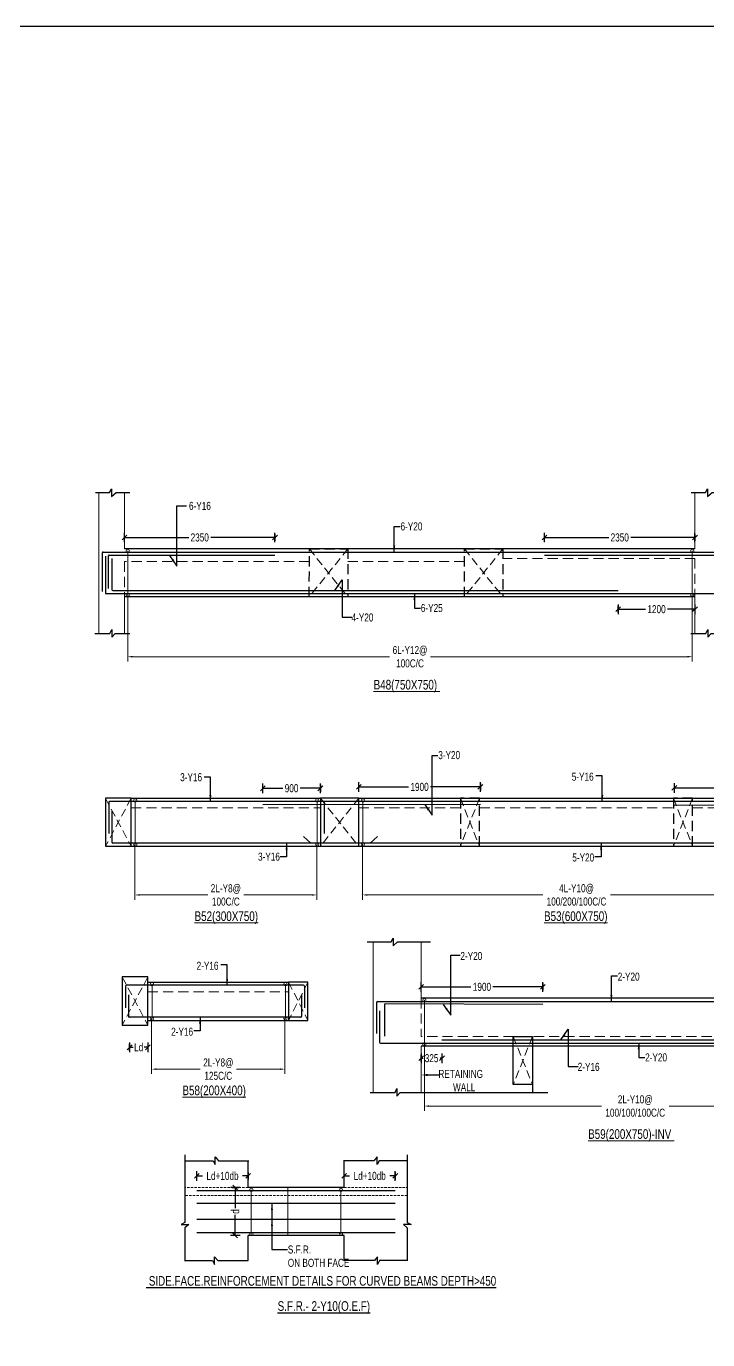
# Model space of a CAD drawing. Header units: millimetres. Extents: x 39642 to 122100, y 15829 to 56435.
# Drawn here: x 86190 to 96839, y 35926 to 56435 of the extents above; entities that cross this region are included whole.
import ezdxf

# ---------------------------------------------------------------- set-up
doc = ezdxf.new("R2010")
doc.units = ezdxf.units.MM
for name, pattern in [('CONTINOUS', [0]), ('CONTINU', [0]), ('HIDDEN', [9.525, 6.35, -3.175])]:
    doc.linetypes.add(name, pattern=pattern)
for name, color, linetype in [('-S-ARROW', 253, 'Continuous'), ('-S-BMNO', 1, 'Continuous'), ('-S-DIM', 251, 'Continuous'), ('-S-MISC', 8, 'Continuous'), ('-STR-BEAM', 7, 'CONTINU'), ('-STR-REINF', 3, 'Continuous'), ('-STR-TEXT', 6, 'Continuous'), ('COL', 5, 'Continuous'), ('cut lines', 8, 'Continuous'), ('rein', 3, 'Continuous'), ('S- Structural', 5, 'Continuous')]:
    doc.layers.add(name, color=color, linetype=linetype)
for name, color, linetype, lineweight in [('-S-STIRUP', 11, 'Continuous', 9), ('-STR-COLUMN', 5, 'HIDDEN', 13), ('-STR-RF-DIM', 252, 'CONTINOUS', 20), ('Elevation-1', 41, 'Continuous', 20), ('S-BEAM-IDEN', 2, 'Continuous', 9), ('SEC TEXT', 9, 'Continuous', 18), ('SLAB LINE', 254, 'HIDDEN', 20)]:
    doc.layers.add(name, color=color, linetype=linetype, lineweight=lineweight)
doc.styles.add('BEAM-LS', font='romans.shx', dxfattribs={"width": 0.8})
doc.styles.add('EL', font='swisscl.ttf')
doc.styles.add('SOBHA', font='swisscl.ttf')
doc.styles.add('sobha.sed', font='swisscl.ttf')
doc.dimstyles.new('S-50', dxfattribs={"dimscale": 50, "dimtxt": 2.5, "dimasz": 1.25, "dimexe": 1, "dimexo": 1, "dimgap": 0.5, "dimtad": 1, "dimdec": 0, "dimrnd": 0.0005, "dimzin": 0, "dimdsep": 46, "dimtxsty": 'EL', "dimblk": 'ARCHTICK', "dimcen": 0.09, "dimdle": 1.5, "dimclrd": 251, "dimclre": 251, "dimclrt": 6, "dimadec": 0, "dimazin": 0, "dimtfac": 1, "dimtdec": 0, "dimtofl": 0, "dimtmove": 0, "dimatfit": 3, "dimfxl": 2, "dimtolj": 1, "dimtzin": 0, "dimlwd": -1, "dimlwe": -1, "dimarcsym": 0})
doc.dimstyles.new('S-DIM50', dxfattribs={"dimscale": 50, "dimtxt": 2.5, "dimasz": 1.5, "dimexe": 1.5, "dimexo": 1, "dimgap": 0.5, "dimtad": 0, "dimdec": 0, "dimzin": 0, "dimdsep": 46, "dimtxsty": 'SOBHA', "dimcen": 0.09, "dimclrd": 256, "dimclre": 256, "dimclrt": 6, "dimadec": 5, "dimazin": 0, "dimtfac": 1, "dimtdec": 0, "dimtofl": 0, "dimtmove": 0, "dimatfit": 3, "dimfxl": 0.18, "dimtolj": 1, "dimtzin": 0, "dimlwd": -1, "dimlwe": -1, "dimarcsym": 0})
doc.dimstyles.new('STIRUP', dxfattribs={"dimscale": 50, "dimtxt": 2.5, "dimasz": 2.2, "dimexe": 0, "dimexo": 0, "dimgap": 0.5, "dimtad": 0, "dimdec": 0, "dimzin": 0, "dimdsep": 46, "dimtxsty": 'BEAM-LS', "dimblk": 'DOTSMALL', "dimcen": 0.09, "dimclrd": 256, "dimclre": 256, "dimclrt": 256, "dimadec": 5, "dimazin": 0, "dimtfac": 1, "dimtdec": 0, "dimtofl": 0, "dimtmove": 0, "dimatfit": 3, "dimldrblk": 'DOTSMALL', "dimfxl": 0, "dimfxlon": 1, "dimtolj": 1, "dimtzin": 0, "dimlwd": -1, "dimlwe": -1, "dimarcsym": 0})

# ---------------------------------------------------------------- blocks, each defined once
blk = doc.blocks.new('_DotSmall')
at = {"color": 0, "linetype": 'ByBlock', "const_width": 0.5}
blk.add_lwpolyline([(-0.0625, 0, 1), (0.0625, 0, 1)], format="xyb", close=True, dxfattribs=at)
blk = doc.blocks.new('*D240')
at = {"layer": '-S-STIRUP', "ltscale": 100, "transparency": 16777216}
blk.add_line((96597, 47556), (96597, 48243), dxfattribs=at)
at = {"layer": '-S-STIRUP', "linetype": 'CONTINU', "ltscale": 100, "transparency": 16777216, "xscale": 100, "yscale": 100, "zscale": 100}
for p, rotation in [((96597, 48243), 90), ((96597, 47556), 270)]:
    blk.add_blockref('_DotSmall', p, dxfattribs=dict(at, rotation=rotation))
blk = doc.blocks.new('*D241')
at = {"layer": '-S-STIRUP', "ltscale": 100, "transparency": 16777216}
blk.add_line((87776, 47556), (87776, 48243), dxfattribs=at)
at = {"layer": '-S-STIRUP', "linetype": 'CONTINU', "ltscale": 100, "transparency": 16777216, "xscale": 100, "yscale": 100, "zscale": 100}
for p, rotation in [((87776, 48243), 90), ((87776, 47556), 270)]:
    blk.add_blockref('_DotSmall', p, dxfattribs=dict(at, rotation=rotation))
blk = doc.blocks.new('_ArchTick')
at = {"color": 0, "linetype": 'ByBlock', "const_width": 0.15}
blk.add_lwpolyline([(-0.5, -0.5), (0.5, 0.5)], dxfattribs=at)
blk = doc.blocks.new('*D242')
at = {"layer": '-STR-RF-DIM', "transparency": 16777216}
for p, q in [((87776, 47637), (87776, 46516)), ((96597, 47592), (96597, 46516)), ((87851, 46591), (91866, 46591)), ((96522, 46591), (92508, 46591))]:
    blk.add_line(p, q, dxfattribs=at)
for points in [[(87851, 46604), (87851, 46579), (87776, 46591)], [(96522, 46604), (96522, 46579), (96597, 46591)]]:
    blk.add_solid(points, dxfattribs=at)
at = {"layer": '-STR-RF-DIM', "color": 6, "transparency": 16777216, "insert": (92187, 46591), "char_height": 125, "attachment_point": 5, "style": 'SOBHA'}
blk.add_mtext('\\A1;6L-Y12@\\P100C/C', dxfattribs=at)
blk = doc.blocks.new('_Oblique')
at = {"color": 0, "linetype": 'ByBlock', "lineweight": -2}
for p, q in [((-0.5, -0.5), (0.5, 0.5)), ((0, 0.71), (0, -0.71))]:
    blk.add_line(p, q, dxfattribs=at)
blk = doc.blocks.new('*D243')
at = {"layer": '-S-DIM', "transparency": 16777216}
for p, q in [((94289, 48378), (94289, 48528)), ((94289, 48453), (95291, 48453)), ((96639, 48453), (95638, 48453)), ((96639, 48378), (96639, 48528))]:
    blk.add_line(p, q, dxfattribs=at)
at = {"layer": '-S-DIM', "transparency": 16777216, "xscale": 75, "yscale": 75, "zscale": 75, "rotation": 180}
blk.add_blockref('_Oblique', (94289, 48453), dxfattribs=at)
at = {"layer": '-S-DIM', "transparency": 16777216, "xscale": 75, "yscale": 75, "zscale": 75}
blk.add_blockref('_Oblique', (96639, 48453), dxfattribs=at)
at = {"layer": '-S-DIM', "color": 6, "transparency": 16777216, "insert": (95464, 48453), "char_height": 125, "attachment_point": 5, "style": 'SOBHA'}
blk.add_mtext('\\A1;2350', dxfattribs=at)
blk = doc.blocks.new('*D244')
at = {"layer": '-S-DIM', "transparency": 16777216}
for p, q in [((95439, 47408), (95439, 47258)), ((96639, 47408), (96639, 47258)), ((95439, 47333), (95867, 47333)), ((96639, 47333), (96211, 47333))]:
    blk.add_line(p, q, dxfattribs=at)
at = {"layer": '-S-DIM', "transparency": 16777216, "xscale": 75, "yscale": 75, "zscale": 75, "rotation": 180}
blk.add_blockref('_Oblique', (95439, 47333), dxfattribs=at)
at = {"layer": '-S-DIM', "transparency": 16777216, "xscale": 75, "yscale": 75, "zscale": 75}
blk.add_blockref('_Oblique', (96639, 47333), dxfattribs=at)
at = {"layer": '-S-DIM', "color": 6, "transparency": 16777216, "insert": (96039, 47333), "char_height": 125, "attachment_point": 5, "style": 'SOBHA'}
blk.add_mtext('\\A1;1200', dxfattribs=at)
blk = doc.blocks.new('*D251')
at = {"layer": '-S-DIM', "transparency": 16777216}
for p, q in [((87726, 48378), (87726, 48528)), ((87726, 48453), (88728, 48453)), ((90076, 48453), (89075, 48453)), ((90076, 48378), (90076, 48528))]:
    blk.add_line(p, q, dxfattribs=at)
at = {"layer": '-S-DIM', "transparency": 16777216, "xscale": 75, "yscale": 75, "zscale": 75, "rotation": 180}
blk.add_blockref('_Oblique', (87726, 48453), dxfattribs=at)
at = {"layer": '-S-DIM', "transparency": 16777216, "xscale": 75, "yscale": 75, "zscale": 75}
blk.add_blockref('_Oblique', (90076, 48453), dxfattribs=at)
at = {"layer": '-S-DIM', "color": 6, "transparency": 16777216, "insert": (88901, 48453), "char_height": 125, "attachment_point": 5, "style": 'SOBHA'}
blk.add_mtext('\\A1;2350', dxfattribs=at)
blk = doc.blocks.new('*D263')
at = {"layer": '-S-STIRUP', "ltscale": 100, "transparency": 16777216}
blk.add_line((87894, 43661), (87894, 44348), dxfattribs=at)
at = {"layer": '-S-STIRUP', "linetype": 'CONTINU', "ltscale": 100, "transparency": 16777216, "xscale": 100, "yscale": 100, "zscale": 100}
for p, rotation in [((87894, 44348), 90), ((87894, 43661), 270)]:
    blk.add_blockref('_DotSmall', p, dxfattribs=dict(at, rotation=rotation))
blk = doc.blocks.new('*D264')
at = {"layer": '-S-STIRUP', "ltscale": 100, "transparency": 16777216}
blk.add_line((90736, 43661), (90736, 44348), dxfattribs=at)
at = {"layer": '-S-STIRUP', "linetype": 'CONTINU', "ltscale": 100, "transparency": 16777216, "xscale": 100, "yscale": 100, "zscale": 100}
for p, rotation in [((90736, 44348), 90), ((90736, 43661), 270)]:
    blk.add_blockref('_DotSmall', p, dxfattribs=dict(at, rotation=rotation))
blk = doc.blocks.new('*D265')
at = {"layer": '-STR-RF-DIM', "transparency": 16777216}
for p, q in [((87888, 43661), (87888, 42796)), ((90730, 43661), (90730, 42796)), ((87963, 42871), (89027, 42871)), ((90655, 42871), (89590, 42871))]:
    blk.add_line(p, q, dxfattribs=at)
for points in [[(87963, 42884), (87963, 42859), (87888, 42871)], [(90655, 42884), (90655, 42859), (90730, 42871)]]:
    blk.add_solid(points, dxfattribs=at)
at = {"layer": '-STR-RF-DIM', "color": 6, "transparency": 16777216, "insert": (89309, 42871), "char_height": 125, "attachment_point": 5, "style": 'SOBHA'}
blk.add_mtext('\\A1;2L-Y8@\\P100C/C', dxfattribs=at)
blk = doc.blocks.new('*D266')
at = {"layer": '-S-STIRUP', "ltscale": 100, "transparency": 16777216}
blk.add_line((91452, 43661), (91452, 44348), dxfattribs=at)
at = {"layer": '-S-STIRUP', "linetype": 'CONTINU', "ltscale": 100, "transparency": 16777216, "xscale": 100, "yscale": 100, "zscale": 100}
for p, rotation in [((91452, 44348), 90), ((91452, 43661), 270)]:
    blk.add_blockref('_DotSmall', p, dxfattribs=dict(at, rotation=rotation))
blk = doc.blocks.new('*D268')
at = {"layer": '-STR-RF-DIM', "transparency": 16777216}
for p, q in [((91445, 43661), (91445, 42797)), ((98133, 43660), (98133, 42797)), ((91520, 42872), (94260, 42872)), ((98058, 42872), (95319, 42872))]:
    blk.add_line(p, q, dxfattribs=at)
for points in [[(91520, 42884), (91520, 42859), (91445, 42872)], [(98058, 42884), (98058, 42859), (98133, 42872)]]:
    blk.add_solid(points, dxfattribs=at)
at = {"layer": '-STR-RF-DIM', "color": 6, "transparency": 16777216, "insert": (94789, 42872), "char_height": 125, "attachment_point": 5, "style": 'SOBHA'}
blk.add_mtext('\\A1;4L-Y10@\\P100/200/100C/C', dxfattribs=at)
blk = doc.blocks.new('*D275')
at = {"layer": '-S-DIM', "transparency": 16777216}
for p, q in [((89886, 44462), (89886, 44612)), ((89886, 44537), (90201, 44537)), ((90786, 44537), (90470, 44537)), ((90786, 44462), (90786, 44612))]:
    blk.add_line(p, q, dxfattribs=at)
at = {"layer": '-S-DIM', "transparency": 16777216, "xscale": 75, "yscale": 75, "zscale": 75, "rotation": 180}
blk.add_blockref('_Oblique', (89886, 44537), dxfattribs=at)
at = {"layer": '-S-DIM', "transparency": 16777216, "xscale": 75, "yscale": 75, "zscale": 75}
blk.add_blockref('_Oblique', (90786, 44537), dxfattribs=at)
at = {"layer": '-S-DIM', "color": 6, "transparency": 16777216, "insert": (90336, 44537), "char_height": 125, "attachment_point": 5, "style": 'SOBHA'}
blk.add_mtext('\\A1;900', dxfattribs=at)
blk = doc.blocks.new('*D276')
at = {"layer": '-S-DIM', "transparency": 16777216}
for p, q in [((91386, 44483), (91386, 44633)), ((91386, 44558), (92164, 44558)), ((93286, 44558), (92508, 44558)), ((93286, 44483), (93286, 44633))]:
    blk.add_line(p, q, dxfattribs=at)
at = {"layer": '-S-DIM', "transparency": 16777216, "xscale": 75, "yscale": 75, "zscale": 75, "rotation": 180}
blk.add_blockref('_Oblique', (91386, 44558), dxfattribs=at)
at = {"layer": '-S-DIM', "transparency": 16777216, "xscale": 75, "yscale": 75, "zscale": 75}
blk.add_blockref('_Oblique', (93286, 44558), dxfattribs=at)
at = {"layer": '-S-DIM', "color": 6, "transparency": 16777216, "insert": (92336, 44558), "char_height": 125, "attachment_point": 5, "style": 'SOBHA'}
blk.add_mtext('\\A1;1900', dxfattribs=at)
blk = doc.blocks.new('*D277')
at = {"layer": '-S-DIM', "transparency": 16777216}
for p, q in [((96317, 44468), (96317, 44618)), ((96317, 44543), (97095, 44543)), ((98217, 44543), (97439, 44543)), ((98217, 44468), (98217, 44618))]:
    blk.add_line(p, q, dxfattribs=at)
at = {"layer": '-S-DIM', "transparency": 16777216, "xscale": 75, "yscale": 75, "zscale": 75, "rotation": 180}
blk.add_blockref('_Oblique', (96317, 44543), dxfattribs=at)
at = {"layer": '-S-DIM', "transparency": 16777216, "xscale": 75, "yscale": 75, "zscale": 75}
blk.add_blockref('_Oblique', (98217, 44543), dxfattribs=at)
at = {"layer": '-S-DIM', "color": 6, "transparency": 16777216, "insert": (97267, 44543), "char_height": 125, "attachment_point": 5, "style": 'SOBHA'}
blk.add_mtext('\\A1;1900', dxfattribs=at)
blk = doc.blocks.new('*D305')
at = {"layer": '-S-STIRUP', "ltscale": 100, "transparency": 16777216}
blk.add_line((88155, 40941), (88155, 41477), dxfattribs=at)
at = {"layer": '-S-STIRUP', "linetype": 'CONTINU', "ltscale": 100, "transparency": 16777216, "xscale": 100, "yscale": 100, "zscale": 100}
for p, rotation in [((88155, 41477), 90), ((88155, 40941), 270)]:
    blk.add_blockref('_DotSmall', p, dxfattribs=dict(at, rotation=rotation))
blk = doc.blocks.new('*D306')
at = {"layer": '-S-STIRUP', "ltscale": 100, "transparency": 16777216}
blk.add_line((90240, 40941), (90240, 41477), dxfattribs=at)
at = {"layer": '-S-STIRUP', "linetype": 'CONTINU', "ltscale": 100, "transparency": 16777216, "xscale": 100, "yscale": 100, "zscale": 100}
for p, rotation in [((90240, 41477), 90), ((90240, 40941), 270)]:
    blk.add_blockref('_DotSmall', p, dxfattribs=dict(at, rotation=rotation))
blk = doc.blocks.new('*D307')
at = {"layer": '-STR-RF-DIM', "transparency": 16777216}
for p, q in [((88149, 40941), (88149, 40076)), ((90233, 40941), (90233, 40076)), ((88224, 40151), (88910, 40151)), ((90158, 40151), (89473, 40151))]:
    blk.add_line(p, q, dxfattribs=at)
for points in [[(88224, 40164), (88224, 40139), (88149, 40151)], [(90158, 40164), (90158, 40139), (90233, 40151)]]:
    blk.add_solid(points, dxfattribs=at)
at = {"layer": '-STR-RF-DIM', "color": 6, "transparency": 16777216, "insert": (89191, 40151), "char_height": 125, "attachment_point": 5, "style": 'SOBHA'}
blk.add_mtext('\\A1;2L-Y8@\\P125C/C', dxfattribs=at)
blk = doc.blocks.new('*D308')
at = {"layer": '-S-DIM', "transparency": 16777216}
for p, q in [((87805, 40568), (87805, 40418)), ((87805, 40493), (87860, 40493)), ((88090, 40493), (88035, 40493)), ((88090, 40568), (88090, 40418))]:
    blk.add_line(p, q, dxfattribs=at)
at = {"layer": '-S-DIM', "transparency": 16777216, "xscale": 75, "yscale": 75, "zscale": 75, "rotation": 180}
blk.add_blockref('_Oblique', (87805, 40493), dxfattribs=at)
at = {"layer": '-S-DIM', "transparency": 16777216, "xscale": 75, "yscale": 75, "zscale": 75}
blk.add_blockref('_Oblique', (88090, 40493), dxfattribs=at)
at = {"layer": '-S-DIM', "color": 6, "transparency": 16777216, "insert": (87947, 40493), "char_height": 125, "width": 381.83, "attachment_point": 5, "style": 'SOBHA'}
blk.add_mtext('\\A1;Ld', dxfattribs=at)
blk = doc.blocks.new('*D310')
at = {"layer": '-S-STIRUP', "ltscale": 100, "transparency": 16777216}
blk.add_line((92411, 40540), (92411, 41226), dxfattribs=at)
at = {"layer": '-S-STIRUP', "linetype": 'CONTINU', "ltscale": 100, "transparency": 16777216, "xscale": 100, "yscale": 100, "zscale": 100}
for p, rotation in [((92411, 41226), 90), ((92411, 40540), 270)]:
    blk.add_blockref('_DotSmall', p, dxfattribs=dict(at, rotation=rotation))
blk = doc.blocks.new('*D311')
at = {"layer": '-STR-RF-DIM', "transparency": 16777216}
for p, q in [((92411, 40621), (92411, 39500)), ((99002, 40575), (99002, 39500)), ((92486, 39575), (95177, 39575)), ((98927, 39575), (96236, 39575))]:
    blk.add_line(p, q, dxfattribs=at)
for points in [[(92486, 39587), (92486, 39562), (92411, 39575)], [(98927, 39587), (98927, 39562), (99002, 39575)]]:
    blk.add_solid(points, dxfattribs=at)
at = {"layer": '-STR-RF-DIM', "color": 6, "transparency": 16777216, "insert": (95706, 39575), "char_height": 125, "attachment_point": 5, "style": 'SOBHA'}
blk.add_mtext('\\A1;2L-Y10@\\P100/100/100C/C', dxfattribs=at)
blk = doc.blocks.new('*D312')
at = {"layer": '-S-DIM', "transparency": 16777216}
for p, q in [((92361, 41361), (92361, 41511)), ((92361, 41436), (93139, 41436)), ((94261, 41436), (93483, 41436)), ((94261, 41361), (94261, 41511))]:
    blk.add_line(p, q, dxfattribs=at)
at = {"layer": '-S-DIM', "transparency": 16777216, "xscale": 75, "yscale": 75, "zscale": 75, "rotation": 180}
blk.add_blockref('_Oblique', (92361, 41436), dxfattribs=at)
at = {"layer": '-S-DIM', "transparency": 16777216, "xscale": 75, "yscale": 75, "zscale": 75}
blk.add_blockref('_Oblique', (94261, 41436), dxfattribs=at)
at = {"layer": '-S-DIM', "color": 6, "transparency": 16777216, "insert": (93311, 41436), "char_height": 125, "attachment_point": 5, "style": 'SOBHA'}
blk.add_mtext('\\A1;1900', dxfattribs=at)
blk = doc.blocks.new('*D284')
at = {"layer": '-S-DIM', "transparency": 16777216}
for p, q in [((92361, 40397), (92361, 40247)), ((92361, 40322), (92390, 40322)), ((92686, 40322), (92658, 40322)), ((92686, 40397), (92686, 40247))]:
    blk.add_line(p, q, dxfattribs=at)
at = {"layer": '-S-DIM', "transparency": 16777216, "xscale": 75, "yscale": 75, "zscale": 75, "rotation": 180}
blk.add_blockref('_Oblique', (92361, 40322), dxfattribs=at)
at = {"layer": '-S-DIM', "transparency": 16777216, "xscale": 75, "yscale": 75, "zscale": 75}
blk.add_blockref('_Oblique', (92686, 40322), dxfattribs=at)
at = {"layer": '-S-DIM', "color": 6, "transparency": 16777216, "insert": (92524, 40322), "char_height": 125, "attachment_point": 5, "style": 'SOBHA'}
blk.add_mtext('\\A1;325', dxfattribs=at)
blk = doc.blocks.new('A$Cd5a942ff')
at = {"layer": '-S-ARROW'}
blk.add_lwpolyline([(187, 0), (0, 0), (0, 0)], dxfattribs=at)
blk.add_solid([(187, -17), (287, 0), (187, 17)], dxfattribs=at)
blk = doc.blocks.new('*D321')
at = {"layer": '-S-STIRUP', "ltscale": 100, "transparency": 16777216}
blk.add_line((89707, 37577), (89707, 38266), dxfattribs=at)
at = {"layer": '-S-STIRUP', "linetype": 'CONTINU', "ltscale": 100, "transparency": 16777216, "xscale": 100, "yscale": 100, "zscale": 100}
for p, rotation in [((89707, 38266), 90), ((89707, 37577), 270)]:
    blk.add_blockref('_DotSmall', p, dxfattribs=dict(at, rotation=rotation))
blk = doc.blocks.new('*D322')
at = {"layer": '-S-STIRUP', "ltscale": 100, "transparency": 16777216}
blk.add_line((91107, 37577), (91107, 38266), dxfattribs=at)
at = {"layer": '-S-STIRUP', "linetype": 'CONTINU', "ltscale": 100, "transparency": 16777216, "xscale": 100, "yscale": 100, "zscale": 100}
for p, rotation in [((91107, 38266), 90), ((91107, 37577), 270)]:
    blk.add_blockref('_DotSmall', p, dxfattribs=dict(at, rotation=rotation))
blk = doc.blocks.new('*D323')
at = {"layer": '-S-DIM', "transparency": 16777216}
for p, q in [((88857, 38409), (88857, 38559)), ((89657, 38409), (89657, 38559)), ((88857, 38484), (88943, 38484)), ((89657, 38484), (89571, 38484))]:
    blk.add_line(p, q, dxfattribs=at)
at = {"layer": '-S-DIM', "transparency": 16777216, "xscale": 75, "yscale": 75, "zscale": 75, "rotation": 180}
blk.add_blockref('_Oblique', (88857, 38484), dxfattribs=at)
at = {"layer": '-S-DIM', "transparency": 16777216, "xscale": 75, "yscale": 75, "zscale": 75}
blk.add_blockref('_Oblique', (89657, 38484), dxfattribs=at)
at = {"layer": '-S-DIM', "color": 6, "transparency": 16777216, "insert": (89257, 38484), "char_height": 125, "attachment_point": 5, "style": 'SOBHA'}
blk.add_mtext('\\A1;Ld+10db', dxfattribs=at)
blk = doc.blocks.new('*D324')
at = {"layer": '-S-DIM', "transparency": 16777216}
for p, q in [((91157, 38409), (91157, 38559)), ((91957, 38409), (91957, 38559)), ((91157, 38484), (91243, 38484)), ((91957, 38484), (91870, 38484))]:
    blk.add_line(p, q, dxfattribs=at)
at = {"layer": '-S-DIM', "transparency": 16777216, "xscale": 75, "yscale": 75, "zscale": 75, "rotation": 180}
blk.add_blockref('_Oblique', (91157, 38484), dxfattribs=at)
at = {"layer": '-S-DIM', "transparency": 16777216, "xscale": 75, "yscale": 75, "zscale": 75}
blk.add_blockref('_Oblique', (91957, 38484), dxfattribs=at)
at = {"layer": '-S-DIM', "color": 6, "transparency": 16777216, "insert": (91557, 38484), "char_height": 125, "attachment_point": 5, "style": 'SOBHA'}
blk.add_mtext('\\A1;Ld+10db', dxfattribs=at)
blk = doc.blocks.new('*D325')
at = {"layer": '-S-DIM', "transparency": 16777216}
for p, q in [((89531, 38303), (89381, 38303)), ((89456, 38303), (89456, 37982)), ((89456, 37553), (89456, 37874)), ((89531, 37553), (89381, 37553))]:
    blk.add_line(p, q, dxfattribs=at)
at = {"layer": '-S-DIM', "transparency": 16777216, "xscale": 75, "yscale": 75, "zscale": 75}
for p, rotation in [((89456, 38303), 90), ((89456, 37553), 270)]:
    blk.add_blockref('_Oblique', p, dxfattribs=dict(at, rotation=rotation))
at = {"layer": '-S-DIM', "color": 6, "transparency": 16777216, "insert": (89456, 37928), "char_height": 125, "attachment_point": 5, "rotation": 90, "style": 'SOBHA'}
blk.add_mtext('\\A1;d', dxfattribs=at)

msp = doc.modelspace()

# ---------------------------------------------------------------- linework, layer by layer
at = {"layer": '-S-MISC', "linetype": 'ByBlock', "ltscale": 1000, "elevation": 0}
for points in [[(87269.6, 49155), (87491.5, 49155), (87522.3, 49214.7), (87522.3, 49094.5), (87592.7, 49155), (87808.1, 49155)], [(96582.6, 49155), (96804.4, 49155), (96835.3, 49214.7), (96835.3, 49094.5), (96905.6, 49155), (97121.1, 49155)], [(87263.8, 46955.4), (87496.4, 46955.5), (87527.2, 47015.2), (87527.2, 46895), (87577.1, 46955.5), (87806.2, 46955.5)], [(96576.8, 46955.4), (96809.3, 46955.5), (96840.2, 47015.2), (96840.2, 46895), (96890.1, 46955.5), (97119.1, 46955.5)], [(91519.5, 42138.4), (91892.3, 42138.4), (91923.2, 42198.1), (91923.2, 42077.9), (91993.6, 42138.4), (92504.7, 42138.4)], [(91564, 39786.5), (91952.2, 39788.4), (91983, 39848.1), (91983, 39727.9), (92032.9, 39788.4), (94339.5, 39788.4)]]:
    msp.add_lwpolyline(points, dxfattribs=at)
at = {"layer": '-S-MISC', "linetype": 'ByBlock', "ltscale": 1000}
for points in [[(92143.9, 38721.4), (91702.6, 38721.4), (91671.7, 38661.7), (91671.7, 38781.9), (91621.9, 38721.4), (91147.4, 38721.4)], [(92143.9, 38815.4), (92143.9, 37755.3), (92203.6, 37724.4), (92083.4, 37724.4), (92143.9, 37674.6), (92143.9, 37162.8)], [(92153.2, 37162.8), (91711.9, 37162.8), (91681, 37103.1), (91681, 37223.3), (91631.2, 37162.8), (91156.7, 37162.8)]]:
    msp.add_lwpolyline(points, dxfattribs=at)
at = {"layer": '-STR-BEAM'}
for p, q in [((96639.2, 48276, 0), (87726.1, 48276, 0)), ((96639.2, 47526, 0), (87726.1, 47526, 0)), ((87828.4, 44380.8, 0), (90786.1, 44380.2, 0)), ((91386.1, 44381, 0), (98217, 44381, 0)), ((87828.4, 43630.8, 0), (90786.4, 43633.2, 0)), ((91386.1, 43631, 0), (98217, 43631, 0)), ((88089.7, 41510.4, 0), (90289.6, 41510.4, 0)), ((99043.5, 41259.3, 0), (92361.3, 41259.3, 0)), ((88089.7, 40910.4, 0), (90289.9, 40912.8, 0)), ((99043.5, 40509.3, 0), (92361.3, 40509.3, 0))]:
    msp.add_line(p, q, dxfattribs=at)
at = {"layer": '-STR-BEAM', "linetype": 'ByBlock', "ltscale": 1000}
for p, q in [((91156.7, 38303.2), (89656.8, 38303.2)), ((91156.7, 37553.2), (89656.8, 37553.2))]:
    msp.add_line(p, q, dxfattribs=at)
at = {"layer": '-STR-BEAM', "linetype": 'HIDDEN', "ltscale": 25, "elevation": 0}
for points in [[(90613.8, 48276), (91214.1, 48275.8), (91213.5, 47525.7), (90613.2, 47525.9), (90613.8, 48276)], [(93037.9, 48276), (93638.2, 48275.8), (93637.6, 47525.7), (93037.3, 47525.9), (93037.9, 48276)], [(93273.1, 44380.9), (92973.1, 44381), (92973.1, 43631), (93273.1, 43631), (93273.1, 44380.9)], [(96603.1, 44380.9), (96303.1, 44381), (96303.1, 43631), (96603.1, 43631), (96603.1, 44380.9)]]:
    msp.add_lwpolyline(points, dxfattribs=at)
at = {"layer": '-STR-BEAM', "elevation": 0}
for points in [[(87828.4, 44380.8), (87428.4, 44380.6), (87429, 43630.6), (87829, 43630.8), (87828.4, 44380.8)], [(91386.1, 44381), (90785.8, 44380.8), (90786.4, 43630.8), (91386.7, 43631), (91386.1, 44381)], [(88089.7, 41590.4), (87689.7, 41590.2), (87690.3, 40840.2), (88090.3, 40840.4), (88089.7, 41590.4)], [(90589.6, 41510.4), (90289.3, 41510.4), (90289.9, 40912.8), (90590.2, 40912.8), (90589.6, 41510.4)], [(93800.4, 40660.2), (94100.7, 40660), (94100.1, 39909.9), (93799.8, 39910.1), (93800.4, 40660.2)]]:
    msp.add_lwpolyline(points, dxfattribs=at)
at = {"layer": '-STR-COLUMN', "linetype": 'Continuous', "ltscale": 10}
for p, q in [((87326.2, 49155, 0), (87326.2, 46955.1, 0)), ((87726.2, 48276, 0), (87726.2, 49156, 0)), ((96639.2, 48276, 0), (96639.2, 49156, 0)), ((87726.2, 47526, 0), (87726.2, 46955.5, 0)), ((96639.2, 47526, 0), (96639.2, 46955.1, 0)), ((91611.3, 42138.4, 0), (91611.3, 39788.4, 0)), ((92361.3, 42138.4, 0), (92361.3, 41259.3, 0)), ((92361.3, 40509.3, 0), (92361.3, 39788.4, 0))]:
    msp.add_line(p, q, dxfattribs=at)
at = {"layer": '-STR-REINF', "ltscale": 10}
for p, q in [((87376.2, 48211, 0), (87376.2, 47611.8, 0)), ((87391.2, 48226, 0), (99089.2, 48226, 0)), ((87426.2, 48162.6, 0), (87426.2, 47591, 0)), ((87526.2, 48126.6, 0), (87526.2, 47640.9, 0)), ((94288.8, 48175.9, 0), (99089.2, 48176, 0)), ((87541.2, 47625.9, 0), (95439.1, 47625.9, 0)), ((87441.2, 47576, 0), (105446.7, 47576, 0)), ((87478.4, 44315.8, 0), (87478.4, 43830.1, 0)), ((91321.2, 44330.8, 0), (87493.3, 44330.8, 0)), ((90844.8, 44316.3, 0), (90844.8, 43830.7, 0)), ((105313.6, 44331.2, 0), (90859.8, 44331.3, 0)), ((87528.8, 44181.4, 0), (87528.8, 43695.8, 0)), ((93286, 44281.2, 0), (89885.9, 44280.8, 0)), ((100317.1, 44287.2, 0), (96317.2, 44268.2, 0)), ((91564.7, 43680.8, 0), (87543.8, 43680.8, 0)), ((105263.6, 43680.8, 0), (90635.8, 43680.8, 0)), ((87739.7, 41445.4, 0), (87739.7, 41109.8, 0)), ((90524.7, 41460.4, 0), (87754.6, 41460.4, 0)), ((90539.7, 41445.4, 0), (90539.7, 41109.8, 0)), ((87790.1, 41311.1, 0), (87790.1, 40975.4, 0)), ((90489.7, 41311.1, 0), (90489.7, 40975.4, 0)), ((91662, 41194.3, 0), (91662, 40708.6, 0)), ((91677, 41209.3, 0), (106154.4, 41209.3, 0)), ((91712, 41060, 0), (91712, 40574.3, 0)), ((91785.7, 41153.8, 0), (91785.7, 40668.2, 0)), ((94261.7, 41162.3, 0), (91800.7, 41168.8, 0)), ((90474.7, 40960.4, 0), (87805.1, 40960.4, 0)), ((92686.3, 40609.2, 0), (98318.5, 40609.2, 0)), ((91727, 40559.3, 0), (106064.5, 40559.3, 0))]:
    msp.add_line(p, q, dxfattribs=at)
at = {"layer": '-STR-REINF', "ltscale": 10, "elevation": 0}
for points in [[(90635.8, 43680.8), (90521.4, 43785.1)], [(91564.7, 43680.8), (91679.1, 43785.1)]]:
    msp.add_lwpolyline(points, dxfattribs=at)
at = {"layer": '-STR-REINF', "ltscale": 10}
for centre, start, end in [((87391.2, 48211, 0), 90, 180), ((87441.2, 47591, 0), 180, 270), ((87541.2, 47640.9, 0), 180, 270), ((87493.4, 44315.8, 0), 90, 180), ((90859.8, 44316.3, 0), 90, 180), ((87543.8, 43695.8, 0), 180, 270), ((87754.7, 41445.4, 0), 90, 180), ((90524.7, 41445.4, 0), 0, 90), ((91677, 41194.3, 0), 90, 180), ((91800.7, 41153.8, 0), 90, 180), ((87805.1, 40975.4, 0), 180, 270), ((90474.7, 40975.4, 0), 270, 0), ((91727, 40574.3, 0), 180, 270)]:
    msp.add_arc(centre, 15, start, end, dxfattribs=at)
msp.add_rational_spline([(87476.2, 47656.7, 0), (87476.2, 47993.2, 0), (87476.2, 48161, 0), (87476.2, 48176, 0), (87491.2, 48176, 0), (87632, 48176, 0), (90076.4, 48176, 0)], [1, 1, 1, 0.707106781187, 1, 1, 1], degree=2, knots=[0, 0, 0, 1, 1, 2.5707963, 2.5707963, 3.5707963, 3.5707963, 3.5707963], dxfattribs=at)
at = {"layer": 'COL', "linetype": 'Continuous', "ltscale": 10}
for p, q in [((89656.8, 38303.2), (89656.8, 38721.4)), ((91156.7, 38303.2), (91156.7, 38721.4)), ((89656.8, 37162.8), (89656.8, 37553.2)), ((91156.7, 37162.8), (91156.7, 37553.2))]:
    msp.add_line(p, q, dxfattribs=at)
at = {"layer": 'cut lines', "linetype": 'Continuous', "ltscale": 10}
for points in [[(88669.6, 38815.4), (88669.6, 37755.3), (88609.9, 37724.4), (88730.1, 37724.4), (88669.6, 37674.6), (88669.6, 37162.8)], [(88669.6, 38721.4), (89110.9, 38721.4), (89141.8, 38661.7), (89141.8, 38781.9), (89191.6, 38721.4), (89666.1, 38721.4)], [(88660.3, 37162.8), (89101.6, 37162.8), (89132.5, 37103.1), (89132.5, 37223.3), (89182.3, 37162.8), (89656.8, 37162.8)]]:
    msp.add_lwpolyline(points, dxfattribs=at)
at = {"layer": 'Elevation-1', "color": 6, "ltscale": 20}
msp.add_line((90279.4, 37553.2), (90279.4, 38303.2), dxfattribs=at)
at = {"layer": 'rein', "ltscale": 10}
for p, q in [((91956.7, 38253.2), (88856.8, 38253.2)), ((88856.8, 37603.2), (91956.7, 37603.2))]:
    msp.add_line(p, q, dxfattribs=at)
at = {"layer": 'rein', "color": 5, "ltscale": 10}
for p, q in [((91956.7, 38052.2), (88856.8, 38052.2)), ((91956.7, 37802.9), (88856.8, 37802.9))]:
    msp.add_line(p, q, dxfattribs=at)
at = {"layer": 'S- Structural', "ltscale": 20}
msp.add_line((94100.1, 39909.9, 0), (94100.1, 39788.4, 0), dxfattribs=at)
msp.add_lwpolyline([(39641.8, 56435.3), (122100, 56435.3), (122100, 15829.3), (39641.8, 15829.3)], close=True, dxfattribs=at)
at = {"layer": 'S-BEAM-IDEN', "color": 9, "linetype": 'HIDDEN', "ltscale": 20}
for p, q in [((91214.1, 48275.8, 0), (90613.2, 47526.1, 0)), ((90613.5, 48275.8, 0), (91213.8, 47526, 0)), ((93638.2, 48275.8, 0), (93037.3, 47526.1, 0)), ((93037.6, 48275.8, 0), (93637.9, 47526, 0)), ((87428.4, 44380.6, 0), (87829, 43630.8, 0)), ((87828.4, 44380.8, 0), (87429, 43630.6, 0)), ((90785.8, 44380.6, 0), (91386.7, 43631, 0)), ((91386.1, 44381, 0), (90786.1, 43630.8, 0)), ((92973.1, 44381, 0), (93273.1, 43631, 0)), ((93273.1, 44380.9, 0), (92973.1, 43631, 0)), ((96303.1, 44381, 0), (96603.1, 43631, 0)), ((96603.1, 44380.9, 0), (96303.1, 43631, 0)), ((87689.7, 41590.1, 0), (88090.3, 40840.4, 0)), ((88089.7, 41590.2, 0), (87690.3, 40840.2, 0)), ((90289.6, 41510.4, 0), (90590.2, 40912.8, 0)), ((90589.6, 41510.4, 0), (90289.9, 40912.8, 0)), ((94100.7, 40660, 0), (93799.8, 39910.3, 0)), ((93800.1, 40660, 0), (94100.4, 39910.2, 0))]:
    msp.add_line(p, q, dxfattribs=at)
at = {"layer": 'SLAB LINE', "linetype": 'HIDDEN', "ltscale": 25}
for p, q in [((90613.6, 48076, 0), (87726.1, 48076, 0)), ((87726.2, 48076, 0), (87726.2, 47526, 0)), ((93037.9, 48076, 0), (91213.5, 48076, 0)), ((96639.2, 48126, 0), (93637.9, 48126, 0)), ((96639.2, 48126, 0), (96639.2, 47526, 0)), ((87828.4, 44230.8, 0), (90785.9, 44230.8, 0)), ((90028.4, 44230.8, 0), (90029.2, 44230.8, 0)), ((91386.1, 44231, 0), (92973.1, 44231, 0)), ((93273.1, 44231, 0), (96303.1, 44231, 0)), ((96603.1, 44231, 0), (98217, 44231, 0)), ((88089.7, 41360.4, 0), (90289.5, 41360.4, 0)), ((90289.7, 41360.4, 0), (90290.5, 41360.4, 0)), ((92361.3, 41259.3, 0), (92361.3, 40659.3, 0)), ((99043.5, 40659.3, 0), (92361.3, 40659.3, 0))]:
    msp.add_line(p, q, dxfattribs=at)
at = {"layer": 'SLAB LINE', "ltscale": 6}
for p, q in [((89656.8, 38303.2), (88669.6, 38303.2)), ((92143.9, 38178.2), (88669.6, 38178.2)), ((91156.7, 38303.2), (92143.9, 38303.2))]:
    msp.add_line(p, q, dxfattribs=at)

# ---------------------------------------------------------------- block references
at = {"layer": 'Elevation-1', "color": 6, "ltscale": 20, "xscale": -1}
msp.add_blockref('A$Cd5a942ff', (92648, 40060.3, 0), dxfattribs=at)

# ---------------------------------------------------------------- texts
at = {"layer": '-S-BMNO', "style": 'sobha.sed'}
msp.add_text('%%U SIDE.FACE.REINFORCEMENT DETAILS FOR CURVED BEAMS DEPTH>450', height=150, dxfattribs=at).set_placement((88062.1, 36769.9))
at = {"layer": '-S-BMNO', "insert": (90118.5, 36527.5), "char_height": 150, "width": 3419.331, "attachment_point": 1, "style": 'sobha.sed'}
msp.add_mtext('{\\LS.F.R.- 2-Y10(O.E.F)}', dxfattribs=at)
at = {"layer": '-STR-TEXT', "color": 6, "char_height": 125, "style": 'SOBHA'}
for s, insert, attachment_point in [('\\A1;6-Y16', (88733.1, 49008.5, 0), 1), ('\\A1;6-Y20', (92038.5, 48688.5, 0), 1), ('\\A1;3-Y16', (88937.3, 44772.2, 0), 3), ('\\A1;5-Y16', (95055.8, 44780, 0), 3), ('\\A1;2-Y20', (92974.3, 41853.4, 0), 7), ('\\A1;2-Y16', (89193.9, 41828.4, 0), 3), ('\\A1;2-Y20', (95432.7, 41658.4, 0), 1), ('\\A1;S.F.R.\\PON BOTH FACE', (90277.6, 37397.9), 1)]:
    msp.add_mtext(s, dxfattribs=dict(at, insert=insert, attachment_point=attachment_point))
at = {"layer": '-STR-TEXT', "color": 6, "char_height": 125, "width": 281.386, "style": 'SOBHA'}
for s, insert, attachment_point in [('\\A1;6-Y25', (92355.9, 47287.3, 0), 7), ('\\A1;4-Y20', (91273.1, 47139.7, 178586.6), 7), ('\\A1;3-Y20', (92628, 45117.5, 0), 1), ('\\A1;3-Y16', (90154, 43405.5, 0), 9), ('\\A1;5-Y20', (95064.4, 43392.3, 0), 9), ('\\A1;2-Y16', (88796.7, 40671.7, 0), 9), ('\\A1;2-Y16', (94807.1, 40122.9, 178586.6), 7), ('\\A1;2-Y20', (95860.9, 40270.6, 0), 7)]:
    msp.add_mtext(s, dxfattribs=dict(at, insert=insert, attachment_point=attachment_point))
at = {"layer": 'SEC TEXT', "color": 1, "linetype": 'ByBlock', "style": 'sobha.sed'}
for s, rotation, p in [('%%UB48(750X750) ', 359.98928, (91618.6, 46079.6, 0)), ('%%UB52(300X750)', 0.01072, (88820.1, 42465, 0)), ('%%UB53(600X750)', 0.01072, (94281, 42465.2, 0)), ('%%UB58(200X400)', 0.01072, (88630.9, 39744.7, 0)), ('%%UB59(200X750)-INV ', 359.98928, (94970.2, 39062.9, 0))]:
    msp.add_text(s, height=150, rotation=rotation, dxfattribs=at).set_placement(p)
at = {"layer": 'SEC TEXT', "color": 1, "linetype": 'ByBlock', "insert": (92722.2, 40139.5), "char_height": 125, "attachment_point": 1, "rotation": 359.98928, "style": 'sobha.sed'}
msp.add_mtext_dynamic_manual_height_columns('\\pxqc;RETAINING    WALL', width=515.248, gutter_width=1750, heights=[0], dxfattribs=at)

# ---------------------------------------------------------------- dimensions: what is measured, and where the dimension line sits
at = {"layer": '-S-DIM'}
for base, p1, p2, picture, middle in [((90076.4, 48453, 0), (87726.2, 48276, 0), (90076.4, 48176, 0), '*D251', (88901.3, 48453, 0)), ((95439.1, 47333.5, 0), (96639.2, 47526, 0), (95439.1, 47625.9, 0), '*D244', (96039.1, 47333.5, 0)), ((89885.9, 44536.7), (90785.8, 44380.8, 0), (89885.9, 44280.8, 0), '*D275', (90335.9, 44536.7)), ((93286, 44558), (91386.1, 44381, 0), (93286, 44281.2, 0), '*D276', (92336.1, 44558)), ((96317.2, 44542.7), (98217, 44386.8, 0), (96317.2, 44268.2, 0), '*D277', (97267.1, 44542.7)), ((94261.3, 41436.3, 0), (92361.3, 41259.3, 0), (94261.3, 41145.8, 0), '*D312', (93311.3, 41436.3, 0)), ((92686.3, 40322.4, 0), (92361.3, 40659.3, 0), (92686.3, 40609.2, 0), '*D284', (92523.8, 40322.4, 0))]:
    dim = msp.add_linear_dim(base=base, p1=p1, p2=p2, dimstyle='S-DIM50', override={"dimscale": 1, "dimtxt": 125, "dimasz": 75, "dimexe": 75, "dimexo": 0, "dimgap": 25, "dimblk1": 'Oblique', "dimblk2": 'Oblique', "dimsah": 1, "dimcen": 4.5, "dimfxl": 75, "dimfxlon": 1}, dxfattribs=at)
    dim.commit()
    dim.dimension.update_dxf_attribs({"geometry": picture, "text_midpoint": middle})
dim = msp.add_linear_dim(base=(94289.3, 48453, 0), p1=(96639.2, 48276, 0), p2=(94289.3, 48162.5, 0), angle=180, dimstyle='S-DIM50', override={"dimscale": 1, "dimtxt": 125, "dimasz": 75, "dimexe": 75, "dimexo": 0, "dimgap": 25, "dimblk1": 'Oblique', "dimblk2": 'Oblique', "dimsah": 1, "dimcen": 4.5, "dimfxl": 75, "dimfxlon": 1}, dxfattribs=at)
dim.commit()
dim.dimension.update_dxf_attribs({"geometry": '*D243', "text_midpoint": (95464.2, 48453, 0)})
for base, p1, p2, angle, text, override, picture, middle in [((87805.1, 40492.8, 0), (88089.7, 40910.4, 0), (87805.1, 40960.4, 0), 180, 'Ld', {"dimscale": 1, "dimtxt": 125, "dimasz": 75, "dimexe": 75, "dimexo": 0, "dimgap": 25, "dimblk1": 'Oblique', "dimblk2": 'Oblique', "dimsah": 1, "dimcen": 4.5, "dimfxl": 75, "dimfxlon": 1}, '*D308', (87947.4, 40492.8, 0)), ((89455.9, 38303.2), (89656.8, 37553.2), (89656.8, 38303.2), 90, 'd', {"dimscale": 1, "dimtxt": 125, "dimasz": 75, "dimexe": 75, "dimexo": 0, "dimgap": 25, "dimblk1": 'Oblique', "dimblk2": 'Oblique', "dimsah": 1, "dimcen": 4.5, "dimtmove": 1, "dimfxl": 75, "dimfxlon": 1}, '*D325', (89455.9, 37928.2))]:
    dim = msp.add_linear_dim(base=base, p1=p1, p2=p2, angle=angle, text=text, dimstyle='S-DIM50', override=override, dxfattribs=at)
    dim.commit()
    dim.dimension.update_dxf_attribs({"geometry": picture, "text_midpoint": middle})
for base, p1, p2, picture, middle in [((88856.8, 38483.8), (89656.8, 38303.2), (88856.8, 38253.2), '*D323', (89256.8, 38483.8)), ((91156.7, 38483.8), (91956.7, 38303.2), (91156.7, 38253.2), '*D324', (91556.7, 38483.8))]:
    dim = msp.add_linear_dim(base=base, p1=p1, p2=p2, text='Ld+10db', dimstyle='S-DIM50', override={"dimscale": 1, "dimtxt": 125, "dimasz": 75, "dimexe": 75, "dimexo": 0, "dimgap": 25, "dimblk1": 'Oblique', "dimblk2": 'Oblique', "dimsah": 1, "dimcen": 4.5, "dimtmove": 1, "dimfxl": 75, "dimfxlon": 1}, dxfattribs=at)
    dim.commit()
    dim.dimension.update_dxf_attribs({"geometry": picture, "text_midpoint": middle})
at = {"layer": '-S-STIRUP', "linetype": 'CONTINU', "ltscale": 100}
for base, p1, p2, picture, middle in [((87776, 48243, 178586.6), (87776, 47556.3, 178586.6), (87776, 48243, 178586.6), '*D241', (87776, 47899.7, 178586.6)), ((96597.4, 48243, 178586.6), (96597.4, 47556.3, 178586.6), (96597.4, 48243, 178586.6), '*D240', (96597.4, 47899.7, 178586.6)), ((87894, 44347.8, 357279.2), (87894, 43661.1, 357279.2), (87894, 44347.8, 357279.2), '*D263', (87894, 44004.4, 357279.2)), ((90736.1, 44347.7, 0), (90736.1, 43661, 0), (90736.1, 44347.7, 0), '*D264', (90736.1, 44004.3, 0)), ((91451.7, 44348, 357279.2), (91451.7, 43661.3, 357279.2), (91451.7, 44348, 357279.2), '*D266', (91451.7, 44004.6, 357279.2)), ((88155.3, 41477.4, 357279.2), (88155.3, 40940.7, 357279.2), (88155.3, 41477.4, 357279.2), '*D305', (88155.3, 41209.1, 357279.2)), ((90239.6, 41477.3, 0), (90239.6, 40940.6, 0), (90239.6, 41477.3, 0), '*D306', (90239.6, 41209, 0)), ((92411.2, 41226.3, 178586.6), (92411.2, 40539.6, 178586.6), (92411.2, 41226.3, 178586.6), '*D310', (92411.2, 40882.9, 178586.6)), ((89706.8, 38265.9), (89706.8, 37577.4), (89706.8, 38265.9), '*D321', (89706.8, 37921.6)), ((91106.7, 38265.9, 0), (91106.7, 37577.4, 0), (91106.7, 38265.9, 0), '*D322', (91106.7, 37921.6, 0))]:
    dim = msp.add_linear_dim(base=base, p1=p1, p2=p2, angle=90, text=' ', dimstyle='STIRUP', override={"dimasz": 2}, dxfattribs=at)
    dim.commit()
    dim.dimension.update_dxf_attribs({"geometry": picture, "text_midpoint": middle})
at = {"layer": '-STR-RF-DIM'}
for base, p1, p2, text, picture, middle in [((96597.4, 46591.5, 178586.6), (87776, 47637.3, 178586.6), (96597.4, 47592.1, 178586.6), '6L-Y12@\\P100C/C', '*D242', (92186.7, 46591.5, 178586.6)), ((99001.7, 39574.8, 178586.6), (92411.2, 40620.6, 178586.6), (99001.7, 40575.3, 178586.6), '2L-Y10@\\P100/100/100C/C', '*D311', (95706.4, 39574.8, 178586.6))]:
    dim = msp.add_linear_dim(base=base, p1=p1, p2=p2, text=text, dimstyle='S-DIM50', override={"dimscale": 1, "dimtxt": 125, "dimasz": 75, "dimexe": 75, "dimexo": 0, "dimgap": 25, "dimsah": 1, "dimcen": 4.5, "dimfxl": 75}, dxfattribs=at)
    dim.commit()
    dim.dimension.update_dxf_attribs({"geometry": picture, "text_midpoint": middle})
for base, p1, p2, text, picture, middle in [((87887.7, 42871.4, 178586.6), (90729.9, 43661, 0), (87887.7, 43661.1, 357279.2), '2L-Y8@\\P100C/C', '*D265', (89308.8, 42871.4, 178586.6)), ((91445.5, 42871.6, 178586.6), (98133, 43660.4, 178586.6), (91445.5, 43661.3, 357279.2), '4L-Y10@\\P100/200/100C/C', '*D268', (94789.3, 42871.6, 178586.6)), ((88149, 40151, 178586.6), (90233.4, 40940.6, 0), (88149, 40940.7, 357279.2), '2L-Y8@\\P125C/C', '*D307', (89191.2, 40151, 178586.6))]:
    dim = msp.add_linear_dim(base=base, p1=p1, p2=p2, angle=180, text=text, dimstyle='S-DIM50', override={"dimscale": 1, "dimtxt": 125, "dimasz": 75, "dimexe": 75, "dimexo": 0, "dimgap": 25, "dimsah": 1, "dimcen": 4.5, "dimfxl": 75}, dxfattribs=at)
    dim.commit()
    dim.dimension.update_dxf_attribs({"geometry": picture, "text_midpoint": middle})

# ---------------------------------------------------------------- leaders
at = {"layer": '-S-ARROW'}
for points, override in [([(88429.7, 48172.6, 178586.6), (88545.2, 48006.2, 178586.6), (88545.2, 48946, 178586.6), (88696.6, 48946, 178586.6)], {"dimasz": 2, "dimgap": 0.1, "dimtad": 0}), ([(91010.9, 47624.7, 178586.6), (91126.3, 47791.1, 178586.6), (91126.3, 47206.8, 178586.6), (91277.7, 47206.8, 178586.6)], {"dimasz": 2, "dimgap": 0.1, "dimtad": 0}), ([(92416.5, 44282.3, 357173.2), (92531.9, 44115.9, 357173.2), (92531.9, 45051, 357173.2), (92623.3, 45051, 357173.2)], {"dimasz": 2, "dimgap": 0.1, "dimtad": 0}), ([(89067.6, 44330.8, 0), (89067.6, 44709.7, 0), (88968.6, 44709.7, 0)], {"dimasz": 2, "dimgap": 0.1, "dimtad": 0}), ([(95190.8, 44331, 0), (95190.8, 44731, 0), (95091.8, 44731, 0)], {"dimasz": 2, "dimgap": 0.1, "dimtad": 0}), ([(89328.9, 41460.4, 0), (89328.9, 41779.4, 0), (89229.9, 41779.4, 0)], {"dimasz": 2, "dimgap": 0.1, "dimtad": 0}), ([(94544.8, 40607.9, 178586.6), (94660.3, 40774.4, 178586.6), (94660.3, 40190.1, 178586.6), (94811.7, 40190.1, 178586.6)], {"dimasz": 2, "dimgap": 0.1, "dimtad": 0}), ([(90029.3, 37802.9), (90029.3, 37335.4), (90272.6, 37335.4)], {"dimasz": 2, "dimgap": 0.1, "dimtad": 0, "dimclrd": 256})]:
    msp.add_leader(points, dimstyle='S-50', override=override, dxfattribs=at)
at = {"layer": '-S-ARROW', "annotation_type": 0, "has_hookline": 1, "hookline_direction": 1}
for points, override, text_width in [([(91939.2, 48226, 0), (91939.2, 48626, 0), (92033.5, 48626, 0)], {"dimasz": 2, "dimgap": 0.1, "dimtad": 0}, 354.1), ([(92256.5, 47576, 0), (92256.5, 47349.8, 0), (92350.9, 47349.8, 0)], {"dimasz": 2, "dimgap": 0.1, "dimtad": 0}, 353.8), ([(92707.1, 41162, 178586.6), (92822.6, 40995.6, 178586.6), (92822.6, 41929.3, 178586.6), (92969.3, 41929.3, 178586.6)], {"dimasz": 2, "dimgap": 0.1, "dimtad": 0}, 353.5), ([(95333.3, 41209.3, 0), (95333.3, 41609.3, 0), (95427.7, 41609.3, 0)], {"dimasz": 2, "dimgap": 0.1, "dimtad": 0}, 353.5), ([(95761.5, 40559.3, 0), (95761.5, 40333.1, 0), (95855.9, 40333.1, 0)], {"dimasz": 2, "dimgap": 0.1, "dimtad": 0}, 353.5), ([(90029.3, 38052.2), (90029.3, 37335.4), (90272.6, 37335.4)], {"dimasz": 2, "dimgap": 0.1, "dimtad": 0, "dimclrd": 256}, 916.4)]:
    msp.add_leader(points, dimstyle='S-50', override=override, dxfattribs=dict(at, text_width=text_width))
at = {"layer": '-S-ARROW', "annotation_type": 0, "has_hookline": 1, "hookline_direction": 1, "horizontal_direction": (-1, 0, 0)}
for points, text_width in [([(90258, 43680.8, 0), (90258, 43468, 0), (90159, 43468, 0)], 353.8), ([(95173.1, 43681, 0), (95173.1, 43468.2, 0), (95074.1, 43468.2, 0)], 353.7), ([(88905.4, 40960.4, 0), (88905.4, 40747.7, 0), (88806.4, 40747.7, 0)], 353.5)]:
    msp.add_leader(points, dimstyle='S-50', override={"dimasz": 2, "dimgap": 0.1, "dimtad": 0}, dxfattribs=dict(at, text_width=text_width))

doc.saveas('drawing.dxf')
